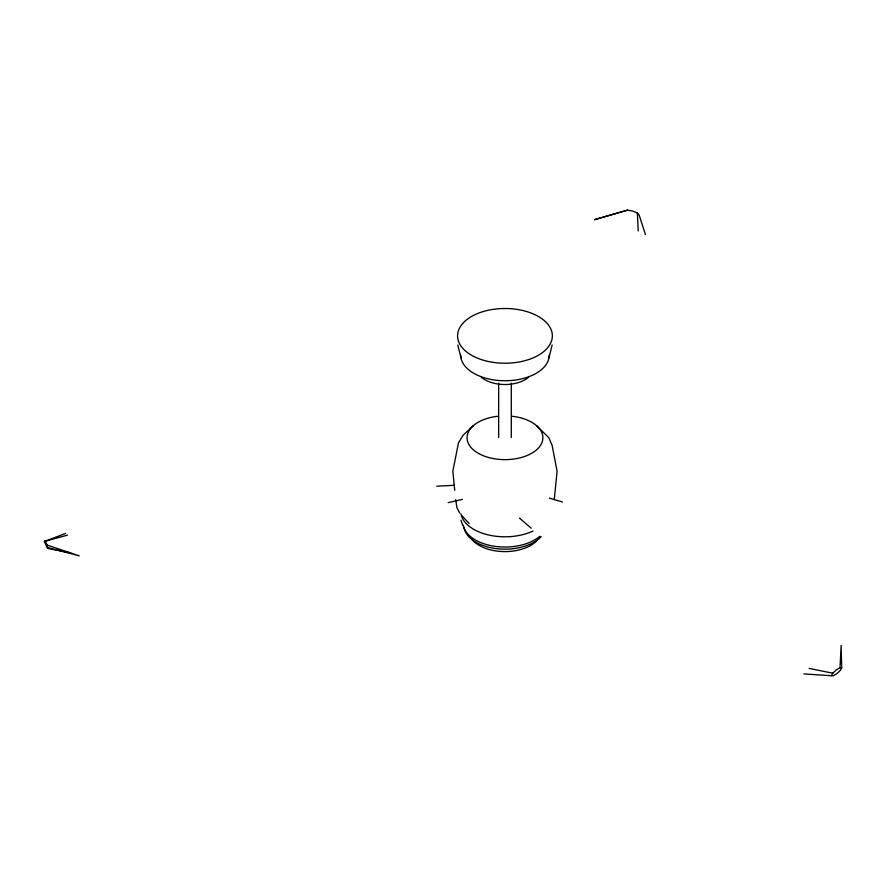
<?xml version="1.0" encoding="UTF-8"?>
<svg xmlns="http://www.w3.org/2000/svg" width="886" height="886" viewBox="0 0 886 886"><rect width="100%" height="100%" fill="white"/><g stroke="black" fill="none" stroke-linecap="round" stroke-linejoin="round"><path stroke-width="1.33" d="M831.478 675.664L832.774 673.194L836.306 669.894L840.006 667.701L841.146 645.396L841.7 667.889L840.404 670.348L836.871 673.648L833.172 675.852L803.89 673.903M554.248 499.66L557.095 471.286L552.133 445.392L548.744 437.606L536.495 425.601M548.988 357.722L552.133 344.997M67.524 535.122L44.3 541.49L47.567 548.379L70.559 552.842M47.567 548.379L47.423 545.189L44.776 540.803M473.445 425.601L463.179 435.181L458.494 442.734L452.846 471.286L454.74 490.29M45.551 541.025L65.597 533.45M627.487 210.148L594.528 219.662L627.487 210.148L632.538 211.001L637.366 213.005L639.138 214.999L645.429 234.535M448.183 502.65L462.426 499.372M436.754 486.192L454.562 485.284M840.006 667.701L841.7 667.889M809.139 668.398L832.774 673.194M48.043 547.692L79.242 555.832L47.423 545.189M549.42 498.12L562.411 501.997M519.451 518.044L531.19 528.2M461.783 515.563L469.215 523.593M459.734 513.06L456.943 507.756L455.692 499.66M462.647 525.132L460.953 520.215M457.807 344.997L460.953 357.722M637.366 213.005L638.252 230.958M511.288 383.14L511.288 437.54M498.652 383.14L498.652 437.54M541.191 536.628A41.066 23.712 0 0 1 496.957 548.711A41.066 23.712 0 0 1 464.098 527.779M537.005 540.504A36.326 20.976 0 0 1 503.193 551.568A36.326 20.976 0 0 1 471.407 538.644M533.029 531.002A44.222 25.539 0 0 1 488.042 534.856A44.222 25.539 0 0 1 460.953 513.769M539.773 536.307A41.863 24.166 0 0 1 494.798 546.319A41.863 24.166 0 0 1 463.312 525.243M512.363 416.287A37.91 21.884 0 0 1 536.495 449.911A37.91 21.884 0 0 1 473.445 449.911A37.91 21.884 0 0 1 497.578 416.287M549.198 355.22A44.222 25.539 0 0 1 504.965 380.747A44.222 25.539 0 0 1 460.742 355.22M528.61 377.237A28.43 16.413 0 0 1 481.331 377.237M481.275 359.561A47.39 27.355 0 0 0 552.355 335.872A47.39 27.355 0 0 0 481.275 312.171A47.39 27.355 0 0 0 481.275 359.561"/></g></svg>
